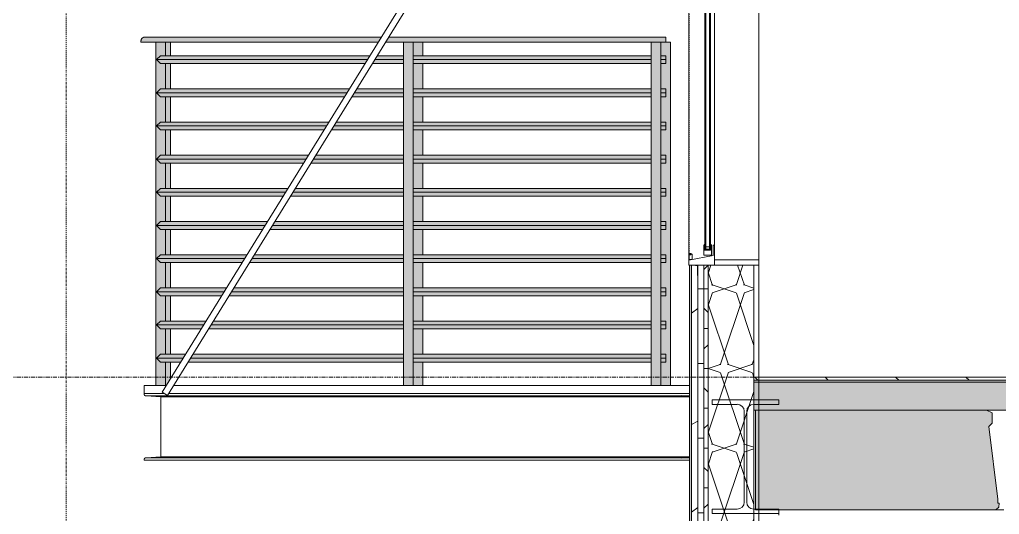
# Model space of a CAD drawing. Header units: inches. Extents: x -4168 to 1483, y -300 to 637.
# Drawn here: x -3941 to -3822.9, y 119.4 to 179.1 of the extents above; entities that cross this region are included whole.
import ezdxf

# ---------------------------------------------------------------- set-up
doc = ezdxf.new("R2010")
doc.units = ezdxf.units.IN
doc.header["$MEASUREMENT"] = 0
for name, pattern in [('Dash', [0.25, 0.125, -0.125]), ('Dash Dot 3_16_', [0.3125, 0.1875, -0.0625, 0, -0.0625]), ('Grid Line 1_2_', [0.875, 0.5, -0.125, 0.125, -0.125])]:
    doc.linetypes.add(name, pattern=pattern)
for name, color, linetype, lineweight in [('0-1', 7, 'Continuous', 5), ('0-3', 55, 'Continuous', 9), ('A-ANNO-SYMB-1', 150, 'Dash Dot 3_16_', 9), ('A-DETL-GENF-2', 55, 'Continuous', 9), ('A-DETL-GENF-HDLN-1', 55, 'Dash', 9), ('A-FLOR-2', 8, 'Continuous', 5), ('A-FLOR-7', 192, 'Continuous', 9), ('A-FLOR-8', 55, 'Continuous', 9), ('A-FLOR-HRAL-1', 55, 'Continuous', 9), ('A-FLOR-HRAL-2', 7, 'Continuous', 9), ('A-FLOR-HRAL-3', 9, 'Continuous', 9), ('A-FLOR-LEVL-1', 51, 'Grid Line 1_2_', 9), ('A-FLOR-MCUT-2', 51, 'Continuous', 9), ('A-FLOR-PATT-1', 45, 'Continuous', 9), ('A-GLAZ-2', 151, 'Continuous', 9), ('A-GLAZ-3', 55, 'Continuous', 9), ('A-WALL-10', 113, 'Continuous', 9), ('A-WALL-6', 55, 'Continuous', 9), ('A-WALL-7', 251, 'Continuous', 5), ('A-WALL-PATT-2', 45, 'Continuous', 9), ('S-BEAM-2', 7, 'Continuous', 9), ('S-BEAM-3', 45, 'Continuous', 9), ('S-BEAM-4', 55, 'Continuous', 9), ('S-BEAM-5', 50, 'Continuous', 9)]:
    doc.layers.add(name, color=color, linetype=linetype, lineweight=lineweight)

# ---------------------------------------------------------------- blocks, each defined once
blk = doc.blocks.new('W-Wide Flange - W14X43-2393871-BUILDING SECTION - NORTH_SOUTH THRU PARKING RAMP - LOOKING WEST')
at = {"layer": 'S-BEAM-3'}
h = blk.add_hatch(dxfattribs=at)
h.set_pattern_fill('FP_18', color=256, style=0, pattern_type=2)
h.set_pattern_definition([(45, (-3769.654, 146.633), (-9.5035, 9.5035), []), (45, (-3769.654, 161.033), (-9.5035, 9.5035), [])])
h.paths.add_polyline_path([(-3851.85, 119.54), (-3849.47, 119.54), (-3849.47, 120), (-3851.85, 119.96), (-3851.85, 119.79)], flags=0)
at = {"layer": 'S-BEAM-2'}
for p, q in [((-3849.47, 133.24), (-3857.47, 133.24)), ((-3857.47, 133.24), (-3857.47, 132.71)), ((-3857.47, 132.71), (-3854.47, 132.71)), ((-3852.48, 132.71), (-3849.47, 132.71)), ((-3849.47, 132.71), (-3849.47, 133.24)), ((-3853.63, 131.87), (-3853.63, 120.92)), ((-3853.32, 120.92), (-3853.32, 131.87)), ((-3854.47, 120.07), (-3857.47, 120.07)), ((-3857.47, 120.07), (-3857.47, 119.54)), ((-3857.47, 119.54), (-3849.47, 119.54)), ((-3849.47, 120.07), (-3852.48, 120.07)), ((-3849.47, 119.54), (-3849.47, 120.07))]:
    blk.add_line(p, q, dxfattribs=at)
for centre, start, end in [((-3854.47, 131.87), 360, 90), ((-3852.48, 131.87), 90, 180), ((-3854.47, 120.92), 270, 0), ((-3852.48, 120.92), 180, 270)]:
    blk.add_arc(centre, 0.845, start, end, dxfattribs=at)
blk = doc.blocks.new('W-Wide Flange - W14X53-2393870-BUILDING SECTION - NORTH_SOUTH THRU PARKING RAMP - LOOKING WEST')
at = {"layer": 'S-BEAM-4'}
for p, q in [((-3849.47, 119.34), (-3849.47, 119.54)), ((-3823.3, 120), (-3822.35, 120))]:
    blk.add_line(p, q, dxfattribs=at)
blk = doc.blocks.new('034100 - Precast Structural Concrete - Solid Plank - 12_-2113028-BUILDING SECTION - NORTH_SOUTH THRU PARKING RAMP - LOOKING WEST')
at = {"layer": 'S-BEAM-5'}
blk.add_hatch(color=256, dxfattribs=at).paths.add_polyline_path([(-3823.3, 120), (-3822.92, 120.31), (-3822.92, 120.79), (-3823.06, 120.8), (-3823.06, 121.26), (-3824.12, 130.03), (-3823.73, 130.43), (-3823.73, 131.69), (-3824.42, 132), (-3852.26, 132), (-3852.26, 120), (-3829.04, 120)], flags=0)
at = {"layer": 'S-BEAM-2'}
for p, q in [((-3824.42, 132), (-3852.26, 132)), ((-3852.26, 132), (-3852.26, 120)), ((-3823.73, 131.69), (-3824.42, 132)), ((-3823.73, 130.43), (-3823.73, 131.69)), ((-3824.12, 130.03), (-3823.73, 130.43)), ((-3823.06, 121.26), (-3824.12, 130.03)), ((-3823.06, 121.18), (-3823.06, 121.26)), ((-3823.06, 120.79), (-3823.06, 121.18)), ((-3822.88, 120.79), (-3823.06, 120.79)), ((-3822.92, 120.31), (-3822.88, 120.79)), ((-3852.26, 120), (-3823.3, 120)), ((-3823.3, 120), (-3822.92, 120.31))]:
    blk.add_line(p, q, dxfattribs=at)
blk = doc.blocks.new('CTR - 1st Phase - Structure_rvt-1-BUILDING SECTION - NORTH_SOUTH THRU PARKING RAMP - LOOKING WEST')
at = {"layer": '0-3'}
for name in ['W-Wide Flange - W14X43-2393871-BUILDING SECTION - NORTH_SOUTH THRU PARKING RAMP - LOOKING WEST', '034100 - Precast Structural Concrete - Solid Plank - 12_-2113028-BUILDING SECTION - NORTH_SOUTH THRU PARKING RAMP - LOOKING WEST', 'W-Wide Flange - W14X53-2393870-BUILDING SECTION - NORTH_SOUTH THRU PARKING RAMP - LOOKING WEST']:
    blk.add_blockref(name, (0, 0), dxfattribs=at)
blk = doc.blocks.new('Window-Double_Hung-Marvin-Essential - ESDH3066 - 2nd Floor-3357213-BUILDING SECTION - NORTH_SOUTH THRU PARKING RAMP - LOOKING WEST')
at = {"layer": 'A-DETL-GENF-2'}
for p, q in [((-3858.39, 151.41), (-3858.39, 187.84)), ((-3858.26, 151.41), (-3858.26, 187.84)), ((-3857.83, 151.41), (-3857.83, 187.84)), ((-3857.7, 151.41), (-3857.7, 187.84)), ((-3858.5, 151.91), (-3858.44, 151.97)), ((-3858.5, 151.91), (-3858.5, 150.69)), ((-3858.4, 151.97), (-3858.44, 151.97)), ((-3858.4, 151.31), (-3858.4, 151.97)), ((-3857.68, 151.31), (-3858.4, 151.31)), ((-3857.7, 151.41), (-3858.39, 151.41)), ((-3857.83, 151.71), (-3858.26, 151.71)), ((-3857.63, 151.97), (-3857.68, 151.97)), ((-3857.68, 151.97), (-3857.68, 151.31)), ((-3857.57, 151.91), (-3857.63, 151.97)), ((-3857.57, 150.69), (-3857.57, 151.91)), ((-3857.38, 151.91), (-3857.22, 151.91)), ((-3857.38, 150.66), (-3857.38, 151.91)), ((-3857.22, 151.91), (-3857.22, 149.5)), ((-3860.32, 150.09), (-3857.38, 150.66)), ((-3860.32, 149.5), (-3860.32, 150.09)), ((-3860.05, 150.72), (-3860.28, 150.72)), ((-3860.28, 150.72), (-3860.28, 150.16)), ((-3860.28, 150.16), (-3859.91, 150.16)), ((-3860.25, 150.84), (-3860.25, 150.91)), ((-3860, 150.91), (-3860.25, 150.91)), ((-3860.25, 150.84), (-3860.05, 150.84)), ((-3860.05, 150.84), (-3860.05, 150.72)), ((-3860, 150.82), (-3860, 150.91)), ((-3859.91, 150.82), (-3860, 150.82)), ((-3859.91, 150.82), (-3859.91, 150.16)), ((-3857.57, 150.69), (-3858.5, 150.69)), ((-3857.22, 149.5), (-3860.32, 149.5)), ((-3859.22, 149.5), (-3860.32, 149.5)), ((-3859.5, 149.5), (-3859.5, 149.46)), ((-3859.5, 149.46), (-3859.26, 149.46)), ((-3859.26, 149.46), (-3859.26, 148.24)), ((-3859.22, 149.5), (-3859.22, 148.24)), ((-3859.22, 148.24), (-3859.26, 148.24))]:
    blk.add_line(p, q, dxfattribs=at)
at = {"layer": 'A-DETL-GENF-HDLN-1'}
blk.add_line((-3860.25, 150.91), (-3860.25, 225.35), dxfattribs=at)
at = {"layer": 'A-GLAZ-2'}
for p, q in [((-3857.19, 150.12), (-3851.85, 150.12)), ((-3851.85, 150.12), (-3851.85, 149.5)), ((-3857.22, 149.5), (-3860.32, 149.5)), ((-3851.85, 149.5), (-3857.19, 149.5))]:
    blk.add_line(p, q, dxfattribs=at)
at = {"layer": 'A-GLAZ-3'}
for p, q in [((-3860.32, 149.5), (-3860.32, 227)), ((-3857.22, 227), (-3857.22, 149.5)), ((-3851.85, 227), (-3851.85, 149.5))]:
    blk.add_line(p, q, dxfattribs=at)
blk = doc.blocks.new('Railing - Baluster_01-V59-BUILDING SECTION - NORTH_SOUTH THRU PARKING RAMP - LOOKING WEST')
at = {"layer": 'A-FLOR-HRAL-3'}
blk.add_hatch(color=256, dxfattribs=at).paths.add_polyline_path([(-3893.53, 135), (-3893.53, 176.4), (-3894.71, 176.4), (-3894.71, 135)], flags=0)
at = {"layer": 'A-FLOR-HRAL-1'}
for p, q in [((-3894.71, 135), (-3894.71, 176.4)), ((-3893.53, 176.4), (-3893.53, 135))]:
    blk.add_line(p, q, dxfattribs=at)
blk = doc.blocks.new('Railing - Baluster_01-V60-BUILDING SECTION - NORTH_SOUTH THRU PARKING RAMP - LOOKING WEST')
at = {"layer": 'A-FLOR-HRAL-3'}
h = blk.add_hatch(color=256, dxfattribs=at)
h.paths.add_polyline_path([(-3893.53, 135), (-3892.35, 135), (-3892.35, 137.8), (-3893.53, 137.8)], flags=0)
h.paths.add_polyline_path([(-3892.35, 138.75), (-3892.35, 141.8), (-3893.53, 141.8), (-3893.53, 138.75)], flags=0)
h.paths.add_polyline_path([(-3893.53, 142.75), (-3892.35, 142.75), (-3892.35, 145.8), (-3893.53, 145.8), (-3893.53, 144.11)], flags=0)
h.paths.add_polyline_path([(-3892.35, 146.75), (-3892.35, 149.8), (-3893.53, 149.8), (-3893.53, 146.75)], flags=0)
h.paths.add_polyline_path([(-3893.53, 150.75), (-3892.35, 150.75), (-3892.35, 153.8), (-3893.53, 153.8)], flags=0)
h.paths.add_polyline_path([(-3892.35, 154.75), (-3892.35, 157.8), (-3893.53, 157.8), (-3893.53, 154.75)], flags=0)
h.paths.add_polyline_path([(-3893.53, 158.75), (-3892.35, 158.75), (-3892.35, 161.8), (-3893.53, 161.8)], flags=0)
h.paths.add_polyline_path([(-3893.53, 162.75), (-3892.35, 162.75), (-3892.35, 165.8), (-3893.53, 165.8)], flags=0)
h.paths.add_polyline_path([(-3893.53, 166.75), (-3892.35, 166.75), (-3892.35, 169.8), (-3893.53, 169.8), (-3893.53, 168.04)], flags=0)
h.paths.add_polyline_path([(-3892.35, 170.75), (-3892.35, 173.8), (-3893.53, 173.8), (-3893.53, 170.75)], flags=0)
h.paths.add_polyline_path([(-3893.53, 174.75), (-3892.35, 174.75), (-3892.35, 176.4), (-3893.53, 176.4)], flags=0)
at = {"layer": 'A-FLOR-HRAL-1'}
for p, q in [((-3892.35, 176.4), (-3892.35, 174.75)), ((-3892.35, 173.8), (-3892.35, 170.75)), ((-3892.35, 169.8), (-3892.35, 166.75)), ((-3892.35, 165.8), (-3892.35, 162.75)), ((-3892.35, 161.8), (-3892.35, 158.75)), ((-3892.35, 157.8), (-3892.35, 154.75)), ((-3892.35, 153.8), (-3892.35, 150.75)), ((-3892.35, 149.8), (-3892.35, 146.75)), ((-3892.35, 145.8), (-3892.35, 142.75)), ((-3892.35, 141.8), (-3892.35, 138.75)), ((-3892.35, 137.8), (-3892.35, 135))]:
    blk.add_line(p, q, dxfattribs=at)
blk = doc.blocks.new('Railing - Baluster_01-V61-BUILDING SECTION - NORTH_SOUTH THRU PARKING RAMP - LOOKING WEST')
at = {"layer": 'A-FLOR-HRAL-3'}
blk.add_hatch(color=256, dxfattribs=at).paths.add_polyline_path([(-3924.56, 135), (-3923.38, 135), (-3923.4, 137.8), (-3923.97, 137.8), (-3924.45, 138.28), (-3923.97, 138.75), (-3923.38, 138.75), (-3923.38, 141.8), (-3923.97, 141.8), (-3924.45, 142.28), (-3923.97, 142.75), (-3923.38, 142.75), (-3923.38, 145.8), (-3923.97, 145.8), (-3924.45, 146.28), (-3923.97, 146.75), (-3923.38, 146.75), (-3923.38, 149.8), (-3923.97, 149.8), (-3924.45, 150.28), (-3923.97, 150.75), (-3923.38, 150.75), (-3923.38, 153.8), (-3923.97, 153.8), (-3924.45, 154.28), (-3923.97, 154.75), (-3923.38, 154.75), (-3923.38, 157.8), (-3923.97, 157.8), (-3924.45, 158.28), (-3923.97, 158.75), (-3923.38, 158.75), (-3923.38, 161.8), (-3923.97, 161.8), (-3924.45, 162.28), (-3923.97, 162.75), (-3923.38, 162.75), (-3923.38, 165.8), (-3923.97, 165.8), (-3924.45, 166.28), (-3923.97, 166.75), (-3923.38, 166.75), (-3923.38, 169.8), (-3923.97, 169.8), (-3924.45, 170.28), (-3923.97, 170.75), (-3923.38, 170.75), (-3923.38, 173.8), (-3923.97, 173.8), (-3924.45, 174.28), (-3923.97, 174.75), (-3923.38, 174.75), (-3923.38, 176.4), (-3924.56, 176.4), (-3924.56, 138.13)], flags=0)
at = {"layer": 'A-FLOR-HRAL-1'}
for p, q in [((-3924.56, 176.4), (-3924.56, 135)), ((-3923.38, 174.75), (-3923.38, 176.4)), ((-3923.38, 170.75), (-3923.38, 173.8)), ((-3923.38, 166.75), (-3923.38, 169.8)), ((-3923.38, 162.75), (-3923.38, 165.8)), ((-3923.38, 158.75), (-3923.38, 161.8)), ((-3923.38, 154.75), (-3923.38, 157.8)), ((-3923.38, 150.75), (-3923.38, 153.8)), ((-3923.38, 146.75), (-3923.38, 149.8)), ((-3923.38, 142.75), (-3923.38, 145.8)), ((-3923.38, 138.75), (-3923.38, 141.8)), ((-3923.38, 135), (-3923.38, 137.8))]:
    blk.add_line(p, q, dxfattribs=at)
blk = doc.blocks.new('Railing - Baluster_01-V62-BUILDING SECTION - NORTH_SOUTH THRU PARKING RAMP - LOOKING WEST')
at = {"layer": 'A-FLOR-HRAL-3'}
h = blk.add_hatch(color=256, dxfattribs=at)
h.paths.add_polyline_path([(-3923.38, 135), (-3923.3, 135), (-3922.79, 135.82), (-3922.79, 137.8), (-3923.38, 137.8)], flags=0)
h.paths.add_polyline_path([(-3923.38, 138.75), (-3922.79, 138.75), (-3922.79, 141.8), (-3923.38, 141.8)], flags=0)
h.paths.add_polyline_path([(-3923.38, 142.75), (-3922.79, 142.75), (-3922.79, 145.8), (-3923.38, 145.8), (-3923.38, 144.11)], flags=0)
h.paths.add_polyline_path([(-3923.38, 146.75), (-3922.79, 146.75), (-3922.79, 149.8), (-3923.38, 149.8)], flags=0)
h.paths.add_polyline_path([(-3923.38, 150.75), (-3922.79, 150.75), (-3922.79, 153.8), (-3923.38, 153.8)], flags=0)
h.paths.add_polyline_path([(-3923.38, 154.75), (-3922.79, 154.75), (-3922.79, 157.8), (-3923.38, 157.8)], flags=0)
h.paths.add_polyline_path([(-3923.38, 158.75), (-3922.79, 158.75), (-3922.79, 161.8), (-3923.38, 161.8)], flags=0)
h.paths.add_polyline_path([(-3923.38, 162.75), (-3922.79, 162.75), (-3922.79, 165.8), (-3923.38, 165.8)], flags=0)
h.paths.add_polyline_path([(-3922.79, 166.75), (-3922.79, 169.8), (-3923.38, 169.8), (-3923.38, 166.75)], flags=0)
h.paths.add_polyline_path([(-3923.38, 170.75), (-3922.79, 170.75), (-3922.79, 173.8), (-3923.38, 173.8)], flags=0)
h.paths.add_polyline_path([(-3923.38, 174.75), (-3922.79, 174.75), (-3922.79, 176.4), (-3923.38, 176.4)], flags=0)
at = {"layer": 'A-FLOR-HRAL-1'}
for p, q in [((-3922.79, 176.4), (-3922.79, 174.75)), ((-3922.79, 173.8), (-3922.79, 170.75)), ((-3922.79, 169.8), (-3922.79, 166.75)), ((-3922.79, 165.8), (-3922.79, 162.75)), ((-3922.79, 161.8), (-3922.79, 158.75)), ((-3922.79, 157.8), (-3922.79, 154.75)), ((-3922.79, 153.8), (-3922.79, 150.75)), ((-3922.79, 149.8), (-3922.79, 146.75)), ((-3922.79, 145.8), (-3922.79, 142.75)), ((-3922.79, 141.8), (-3922.79, 138.75)), ((-3922.79, 137.8), (-3922.79, 135.82))]:
    blk.add_line(p, q, dxfattribs=at)
blk = doc.blocks.new('Railing - Baluster_01-V63-BUILDING SECTION - NORTH_SOUTH THRU PARKING RAMP - LOOKING WEST')
at = {"layer": 'A-FLOR-HRAL-3'}
blk.add_hatch(color=256, dxfattribs=at).paths.add_polyline_path([(-3862.5, 135), (-3862.5, 176.4), (-3863.68, 176.4), (-3863.68, 174.75), (-3863.09, 174.75), (-3863.09, 173.8), (-3863.68, 173.8), (-3863.68, 170.75), (-3863.09, 170.75), (-3863.09, 169.8), (-3863.68, 169.8), (-3863.68, 166.75), (-3863.09, 166.75), (-3863.09, 165.8), (-3863.68, 165.8), (-3863.68, 162.75), (-3863.09, 162.75), (-3863.09, 161.8), (-3863.68, 161.8), (-3863.68, 158.75), (-3863.09, 158.75), (-3863.09, 157.8), (-3863.68, 157.8), (-3863.68, 154.75), (-3863.09, 154.75), (-3863.09, 153.8), (-3863.68, 153.8), (-3863.68, 150.75), (-3863.09, 150.75), (-3863.09, 149.8), (-3863.68, 149.8), (-3863.68, 146.75), (-3863.09, 146.75), (-3863.09, 145.8), (-3863.68, 145.8), (-3863.68, 142.75), (-3863.09, 142.75), (-3863.09, 141.8), (-3863.68, 141.8), (-3863.68, 138.75), (-3863.09, 138.75), (-3863.09, 137.8), (-3863.68, 137.8), (-3863.68, 135), (-3862.56, 135)], flags=0)
at = {"layer": 'A-FLOR-HRAL-1'}
for q in [(-3863.09, 176.4), (-3862.5, 135)]:
    blk.add_line((-3862.5, 176.4), q, dxfattribs=at)
blk = doc.blocks.new('Railing - Railing-3288269-BUILDING SECTION - NORTH_SOUTH THRU PARKING RAMP - LOOKING WEST')
at = {"layer": 'A-FLOR-HRAL-2'}
h = blk.add_hatch(color=256, dxfattribs=at)
h.paths.add_polyline_path([(-3863.68, 176.53), (-3863.09, 176.53), (-3863.09, 177), (-3896.5, 176.96), (-3896.77, 176.53), (-3864.86, 176.53)], flags=0)
h.paths.add_polyline_path([(-3900.27, 176.53), (-3897.65, 176.53), (-3897.36, 177), (-3925.99, 176.98), (-3926.2, 176.86), (-3926.32, 176.65), (-3926.34, 176.53), (-3904.46, 176.53)], flags=0)
h = blk.add_hatch(color=256, dxfattribs=at)
h.paths.add_polyline_path([(-3863.09, 176.4), (-3863.09, 176.53), (-3896.77, 176.53), (-3896.84, 176.4), (-3863.68, 176.4)], flags=0)
h.paths.add_polyline_path([(-3922.79, 176.4), (-3897.73, 176.4), (-3897.65, 176.53), (-3926.34, 176.53), (-3926.34, 176.4), (-3923.38, 176.4)], flags=0)
h = blk.add_hatch(color=256, dxfattribs=at)
h.paths.add_polyline_path([(-3922.79, 174.28), (-3899.04, 174.28), (-3898.75, 174.75), (-3923.97, 174.75), (-3924.45, 174.28), (-3923.38, 174.28)], flags=0)
h.paths.add_polyline_path([(-3863.09, 174.28), (-3863.09, 174.75), (-3863.68, 174.75), (-3863.68, 174.28)], flags=0)
h.paths.add_polyline_path([(-3864.86, 174.28), (-3864.86, 174.75), (-3893.53, 174.75), (-3893.53, 174.28), (-3870.94, 174.28)], flags=0)
h.paths.add_polyline_path([(-3898.16, 174.28), (-3894.71, 174.28), (-3894.71, 174.75), (-3897.87, 174.75)], flags=0)
h = blk.add_hatch(color=256, dxfattribs=at)
h.paths.add_polyline_path([(-3893.53, 173.8), (-3864.86, 173.8), (-3864.86, 174.28), (-3893.53, 174.28), (-3893.53, 174.02)], flags=0)
h.paths.add_polyline_path([(-3923.97, 173.8), (-3899.33, 173.8), (-3899.04, 174.28), (-3924.45, 174.28)], flags=0)
h.paths.add_polyline_path([(-3863.09, 173.8), (-3863.09, 174.28), (-3863.68, 174.28), (-3863.68, 173.8)], flags=0)
h.paths.add_polyline_path([(-3898.45, 173.8), (-3894.71, 173.8), (-3894.71, 174.28), (-3898.16, 174.28), (-3898.32, 174.02)], flags=0)
h = blk.add_hatch(color=256, dxfattribs=at)
h.paths.add_polyline_path([(-3922.79, 170.28), (-3901.51, 170.28), (-3901.22, 170.75), (-3923.97, 170.75), (-3924.45, 170.28), (-3923.38, 170.28)], flags=0)
h.paths.add_polyline_path([(-3863.09, 170.28), (-3863.09, 170.75), (-3863.68, 170.75), (-3863.68, 170.28)], flags=0)
h.paths.add_polyline_path([(-3864.86, 170.28), (-3864.86, 170.75), (-3893.53, 170.75), (-3893.53, 170.28), (-3870.94, 170.28)], flags=0)
h.paths.add_polyline_path([(-3900.63, 170.28), (-3894.71, 170.28), (-3894.71, 170.75), (-3900.34, 170.75)], flags=0)
h = blk.add_hatch(color=256, dxfattribs=at)
h.paths.add_polyline_path([(-3922.79, 169.8), (-3901.8, 169.8), (-3901.51, 170.28), (-3924.45, 170.28), (-3923.97, 169.8), (-3923.38, 169.8)], flags=0)
h.paths.add_polyline_path([(-3863.09, 169.8), (-3863.09, 170.28), (-3863.68, 170.28), (-3863.68, 169.8)], flags=0)
h.paths.add_polyline_path([(-3870.94, 169.8), (-3864.86, 169.8), (-3864.86, 170.28), (-3893.53, 170.28), (-3893.53, 169.8), (-3887.7, 169.8)], flags=0)
h.paths.add_polyline_path([(-3900.92, 169.8), (-3894.71, 169.8), (-3894.71, 170.28), (-3900.63, 170.28)], flags=0)
h = blk.add_hatch(color=256, dxfattribs=at)
h.paths.add_polyline_path([(-3922.79, 166.28), (-3903.98, 166.28), (-3903.69, 166.75), (-3923.97, 166.75), (-3924.45, 166.28), (-3923.38, 166.28)], flags=0)
h.paths.add_polyline_path([(-3863.09, 166.28), (-3863.09, 166.75), (-3863.68, 166.75), (-3863.68, 166.28)], flags=0)
h.paths.add_polyline_path([(-3864.86, 166.28), (-3864.86, 166.75), (-3893.53, 166.75), (-3893.53, 166.28), (-3870.94, 166.28)], flags=0)
h.paths.add_polyline_path([(-3894.71, 166.28), (-3894.71, 166.75), (-3902.81, 166.75), (-3903.1, 166.28)], flags=0)
h = blk.add_hatch(color=256, dxfattribs=at)
h.paths.add_polyline_path([(-3894.71, 165.8), (-3894.71, 166.28), (-3903.1, 166.28), (-3903.39, 165.8)], flags=0)
h.paths.add_polyline_path([(-3923.97, 165.8), (-3904.27, 165.8), (-3903.98, 166.28), (-3924.45, 166.28)], flags=0)
h.paths.add_polyline_path([(-3863.09, 165.8), (-3863.09, 166.28), (-3863.68, 166.28), (-3863.68, 165.8)], flags=0)
h.paths.add_polyline_path([(-3864.86, 165.8), (-3864.86, 166.28), (-3893.53, 166.28), (-3893.53, 165.8), (-3870.94, 165.8)], flags=0)
h = blk.add_hatch(color=256, dxfattribs=at)
h.paths.add_polyline_path([(-3922.79, 162.28), (-3906.45, 162.28), (-3906.16, 162.75), (-3923.97, 162.75), (-3924.45, 162.28), (-3923.38, 162.28)], flags=0)
h.paths.add_polyline_path([(-3863.09, 162.28), (-3863.09, 162.75), (-3863.68, 162.75), (-3863.68, 162.28)], flags=0)
h.paths.add_polyline_path([(-3864.86, 162.28), (-3864.86, 162.75), (-3893.53, 162.75), (-3893.53, 162.28), (-3870.94, 162.28)], flags=0)
h.paths.add_polyline_path([(-3905.57, 162.28), (-3894.71, 162.28), (-3894.71, 162.75), (-3905.28, 162.75)], flags=0)
h = blk.add_hatch(color=256, dxfattribs=at)
h.paths.add_polyline_path([(-3922.79, 161.8), (-3906.74, 161.8), (-3906.45, 162.28), (-3924.45, 162.28), (-3923.97, 161.8), (-3923.38, 161.8)], flags=0)
h.paths.add_polyline_path([(-3863.09, 161.8), (-3863.09, 162.28), (-3863.68, 162.28), (-3863.68, 161.8)], flags=0)
h.paths.add_polyline_path([(-3864.86, 161.8), (-3864.86, 162.28), (-3893.53, 162.28), (-3893.53, 161.8), (-3870.94, 161.8)], flags=0)
h.paths.add_polyline_path([(-3905.86, 161.8), (-3894.71, 161.8), (-3894.71, 162.28), (-3905.57, 162.28)], flags=0)
h = blk.add_hatch(color=256, dxfattribs=at)
h.paths.add_polyline_path([(-3863.68, 158.28), (-3863.09, 158.28), (-3863.09, 158.75), (-3863.68, 158.75)], flags=0)
h.paths.add_polyline_path([(-3924.45, 158.28), (-3908.92, 158.28), (-3908.63, 158.75), (-3923.97, 158.75)], flags=0)
h.paths.add_polyline_path([(-3870.94, 158.28), (-3864.86, 158.28), (-3864.86, 158.75), (-3893.53, 158.75), (-3893.53, 158.28), (-3887.7, 158.28)], flags=0)
h.paths.add_polyline_path([(-3908.04, 158.28), (-3894.71, 158.28), (-3894.71, 158.75), (-3907.75, 158.75)], flags=0)
h = blk.add_hatch(color=256, dxfattribs=at)
h.paths.add_polyline_path([(-3922.79, 157.8), (-3909.21, 157.8), (-3908.92, 158.28), (-3924.45, 158.28), (-3923.97, 157.8), (-3923.38, 157.8)], flags=0)
h.paths.add_polyline_path([(-3863.09, 157.8), (-3863.09, 158.28), (-3863.68, 158.28), (-3863.68, 157.8)], flags=0)
h.paths.add_polyline_path([(-3864.86, 157.8), (-3864.86, 158.28), (-3893.53, 158.28), (-3893.53, 157.8), (-3870.94, 157.8)], flags=0)
h.paths.add_polyline_path([(-3908.33, 157.8), (-3894.71, 157.8), (-3894.71, 158.28), (-3908.04, 158.28)], flags=0)
h = blk.add_hatch(color=256, dxfattribs=at)
h.paths.add_polyline_path([(-3922.79, 154.28), (-3911.39, 154.28), (-3911.1, 154.75), (-3923.97, 154.75), (-3924.45, 154.28), (-3923.38, 154.28)], flags=0)
h.paths.add_polyline_path([(-3863.09, 154.28), (-3863.09, 154.75), (-3863.68, 154.75), (-3863.68, 154.28)], flags=0)
h.paths.add_polyline_path([(-3864.86, 154.28), (-3864.86, 154.75), (-3893.53, 154.75), (-3893.53, 154.28), (-3870.94, 154.28)], flags=0)
h.paths.add_polyline_path([(-3910.51, 154.28), (-3894.71, 154.28), (-3894.71, 154.75), (-3910.22, 154.75)], flags=0)
h = blk.add_hatch(color=256, dxfattribs=at)
h.paths.add_polyline_path([(-3922.79, 153.8), (-3911.68, 153.8), (-3911.39, 154.28), (-3924.45, 154.28), (-3923.97, 153.8), (-3923.38, 153.8)], flags=0)
h.paths.add_polyline_path([(-3863.09, 153.8), (-3863.09, 154.28), (-3863.68, 154.28), (-3863.68, 153.8)], flags=0)
h.paths.add_polyline_path([(-3864.86, 153.8), (-3864.86, 154.28), (-3893.53, 154.28), (-3893.53, 153.8), (-3870.94, 153.8)], flags=0)
h.paths.add_polyline_path([(-3910.8, 153.8), (-3894.71, 153.8), (-3894.71, 154.28), (-3910.51, 154.28)], flags=0)
h = blk.add_hatch(color=256, dxfattribs=at)
h.paths.add_polyline_path([(-3894.71, 150.28), (-3894.71, 150.75), (-3912.69, 150.75), (-3912.98, 150.28), (-3904.46, 150.28)], flags=0)
h.paths.add_polyline_path([(-3863.09, 150.28), (-3863.09, 150.75), (-3863.68, 150.75), (-3863.68, 150.28)], flags=0)
h.paths.add_polyline_path([(-3924.45, 150.28), (-3913.86, 150.28), (-3913.57, 150.75), (-3923.97, 150.75)], flags=0)
h.paths.add_polyline_path([(-3864.86, 150.28), (-3864.86, 150.75), (-3893.53, 150.75), (-3893.53, 150.28), (-3870.94, 150.28)], flags=0)
h = blk.add_hatch(color=256, dxfattribs=at)
h.paths.add_polyline_path([(-3922.79, 149.8), (-3914.15, 149.8), (-3913.86, 150.28), (-3924.45, 150.28), (-3923.97, 149.8), (-3923.38, 149.8)], flags=0)
h.paths.add_polyline_path([(-3863.09, 149.8), (-3863.09, 150.28), (-3863.68, 150.28), (-3863.68, 149.8)], flags=0)
h.paths.add_polyline_path([(-3864.86, 149.8), (-3864.86, 150.28), (-3893.53, 150.28), (-3893.53, 149.8), (-3870.94, 149.8)], flags=0)
h.paths.add_polyline_path([(-3913.27, 149.8), (-3894.71, 149.8), (-3894.71, 150.28), (-3912.98, 150.28)], flags=0)
h = blk.add_hatch(color=256, dxfattribs=at)
h.paths.add_polyline_path([(-3922.79, 146.28), (-3916.33, 146.28), (-3916.04, 146.75), (-3923.97, 146.75), (-3924.45, 146.28), (-3923.38, 146.28)], flags=0)
h.paths.add_polyline_path([(-3863.09, 146.28), (-3863.09, 146.75), (-3863.68, 146.75), (-3863.68, 146.28)], flags=0)
h.paths.add_polyline_path([(-3864.86, 146.28), (-3864.86, 146.75), (-3893.53, 146.75), (-3893.53, 146.28), (-3870.94, 146.28)], flags=0)
h.paths.add_polyline_path([(-3915.45, 146.28), (-3894.71, 146.28), (-3894.71, 146.75), (-3915.16, 146.75)], flags=0)
h = blk.add_hatch(color=256, dxfattribs=at)
h.paths.add_polyline_path([(-3922.79, 145.8), (-3916.63, 145.8), (-3916.33, 146.28), (-3924.45, 146.28), (-3923.97, 145.8), (-3923.38, 145.8)], flags=0)
h.paths.add_polyline_path([(-3863.09, 145.8), (-3863.09, 146.28), (-3863.68, 146.28), (-3863.68, 145.8)], flags=0)
h.paths.add_polyline_path([(-3864.86, 145.8), (-3864.86, 146.28), (-3893.53, 146.28), (-3893.53, 145.8), (-3870.94, 145.8)], flags=0)
h.paths.add_polyline_path([(-3915.74, 145.8), (-3894.71, 145.8), (-3894.71, 146.28), (-3915.45, 146.28)], flags=0)
h = blk.add_hatch(color=256, dxfattribs=at)
h.paths.add_polyline_path([(-3917.92, 142.28), (-3894.71, 142.28), (-3894.71, 142.75), (-3917.63, 142.75)], flags=0)
h.paths.add_polyline_path([(-3923.8, 142.28), (-3918.8, 142.28), (-3918.51, 142.75), (-3923.97, 142.75), (-3924.45, 142.28)], flags=0)
h.paths.add_polyline_path([(-3863.09, 142.28), (-3863.09, 142.75), (-3863.68, 142.75), (-3863.68, 142.28)], flags=0)
h.paths.add_polyline_path([(-3870.94, 142.28), (-3864.86, 142.28), (-3864.86, 142.75), (-3893.53, 142.75), (-3893.53, 142.28), (-3892.35, 142.28)], flags=0)
h = blk.add_hatch(color=256, dxfattribs=at)
h.paths.add_polyline_path([(-3863.68, 141.8), (-3863.09, 141.8), (-3863.09, 142.28), (-3863.68, 142.28)], flags=0)
h.paths.add_polyline_path([(-3923.97, 141.8), (-3919.1, 141.8), (-3918.8, 142.28), (-3924.45, 142.28)], flags=0)
h.paths.add_polyline_path([(-3864.86, 141.8), (-3864.86, 142.28), (-3893.53, 142.28), (-3893.53, 141.8), (-3870.94, 141.8)], flags=0)
h.paths.add_polyline_path([(-3894.71, 141.8), (-3894.71, 142.28), (-3917.92, 142.28), (-3918.21, 141.8), (-3904.46, 141.8)], flags=0)
h = blk.add_hatch(color=256, dxfattribs=at)
h.paths.add_polyline_path([(-3920.39, 138.28), (-3894.71, 138.28), (-3894.71, 138.75), (-3920.1, 138.75)], flags=0)
h.paths.add_polyline_path([(-3923.8, 138.28), (-3921.27, 138.28), (-3920.98, 138.75), (-3923.97, 138.75), (-3924.45, 138.28)], flags=0)
h.paths.add_polyline_path([(-3863.09, 138.28), (-3863.09, 138.75), (-3863.68, 138.75), (-3863.68, 138.28)], flags=0)
h.paths.add_polyline_path([(-3864.86, 138.28), (-3864.86, 138.75), (-3893.53, 138.75), (-3893.53, 138.28), (-3870.94, 138.28)], flags=0)
h = blk.add_hatch(color=256, dxfattribs=at)
h.paths.add_polyline_path([(-3863.68, 137.8), (-3863.09, 137.8), (-3863.09, 138.28), (-3863.68, 138.28)], flags=0)
h.paths.add_polyline_path([(-3923.8, 137.8), (-3921.57, 137.8), (-3921.27, 138.28), (-3924.45, 138.28), (-3923.97, 137.8)], flags=0)
h.paths.add_polyline_path([(-3870.94, 137.8), (-3864.86, 137.8), (-3864.86, 138.28), (-3893.53, 138.28), (-3893.53, 137.8), (-3892.35, 137.8)], flags=0)
h.paths.add_polyline_path([(-3904.46, 137.8), (-3894.71, 137.8), (-3894.71, 138.28), (-3920.39, 138.28), (-3920.68, 137.8)], flags=0)
at = {"layer": 'A-FLOR-HRAL-1'}
for p, q in [((-3926.34, 176.4), (-3926.34, 176.53)), ((-3897.71, 176.4), (-3926.34, 176.4)), ((-3897.34, 177), (-3925.86, 177)), ((-3863.09, 176.4), (-3896.86, 176.4)), ((-3863.09, 177), (-3896.49, 177)), ((-3863.09, 177), (-3863.09, 176.53)), ((-3863.09, 176.53), (-3863.09, 176.4)), ((-3924.45, 174.28), (-3923.97, 174.75)), ((-3923.97, 173.8), (-3924.45, 174.28)), ((-3899.04, 174.28), (-3924.45, 174.28)), ((-3923.97, 174.75), (-3898.75, 174.75)), ((-3899.33, 173.8), (-3923.97, 173.8)), ((-3894.71, 173.8), (-3898.46, 173.8)), ((-3894.71, 174.28), (-3898.16, 174.28)), ((-3897.87, 174.75), (-3894.71, 174.75)), ((-3893.53, 174.75), (-3864.86, 174.75)), ((-3864.86, 174.28), (-3893.53, 174.28)), ((-3864.86, 173.8), (-3893.53, 173.8)), ((-3863.68, 174.75), (-3863.09, 174.75)), ((-3863.09, 174.28), (-3863.68, 174.28)), ((-3863.09, 173.8), (-3863.68, 173.8)), ((-3863.09, 174.75), (-3863.09, 174.28)), ((-3863.09, 174.28), (-3863.09, 173.8)), ((-3924.45, 170.28), (-3923.97, 170.75)), ((-3923.97, 169.8), (-3924.45, 170.28)), ((-3901.51, 170.28), (-3924.45, 170.28)), ((-3923.97, 170.75), (-3901.22, 170.75)), ((-3894.71, 170.28), (-3900.63, 170.28)), ((-3900.34, 170.75), (-3894.71, 170.75)), ((-3893.53, 170.75), (-3864.86, 170.75)), ((-3864.86, 170.28), (-3893.53, 170.28)), ((-3863.68, 170.75), (-3863.09, 170.75)), ((-3863.09, 170.28), (-3863.68, 170.28)), ((-3863.09, 170.75), (-3863.09, 170.28)), ((-3863.09, 170.28), (-3863.09, 169.8)), ((-3901.8, 169.8), (-3923.97, 169.8)), ((-3894.71, 169.8), (-3900.93, 169.8)), ((-3864.86, 169.8), (-3893.53, 169.8)), ((-3863.09, 169.8), (-3863.68, 169.8)), ((-3924.45, 166.28), (-3923.97, 166.75)), ((-3923.97, 166.75), (-3903.69, 166.75)), ((-3902.81, 166.75), (-3894.71, 166.75)), ((-3893.53, 166.75), (-3864.86, 166.75)), ((-3863.68, 166.75), (-3863.09, 166.75)), ((-3863.09, 166.75), (-3863.09, 166.28)), ((-3923.97, 165.8), (-3924.45, 166.28)), ((-3903.98, 166.28), (-3924.45, 166.28)), ((-3904.27, 165.8), (-3923.97, 165.8)), ((-3894.71, 165.8), (-3903.4, 165.8)), ((-3894.71, 166.28), (-3903.1, 166.28)), ((-3864.86, 166.28), (-3893.53, 166.28)), ((-3864.86, 165.8), (-3893.53, 165.8)), ((-3863.09, 166.28), (-3863.68, 166.28)), ((-3863.09, 165.8), (-3863.68, 165.8)), ((-3863.09, 166.28), (-3863.09, 165.8)), ((-3924.45, 162.28), (-3923.97, 162.75)), ((-3923.97, 161.8), (-3924.45, 162.28)), ((-3906.45, 162.28), (-3924.45, 162.28)), ((-3923.97, 162.75), (-3906.16, 162.75)), ((-3894.71, 162.28), (-3905.57, 162.28)), ((-3905.28, 162.75), (-3894.71, 162.75)), ((-3893.53, 162.75), (-3864.86, 162.75)), ((-3864.86, 162.28), (-3893.53, 162.28)), ((-3863.68, 162.75), (-3863.09, 162.75)), ((-3863.09, 162.28), (-3863.68, 162.28)), ((-3863.09, 162.75), (-3863.09, 162.28)), ((-3863.09, 162.28), (-3863.09, 161.8)), ((-3906.74, 161.8), (-3923.97, 161.8)), ((-3894.71, 161.8), (-3905.87, 161.8)), ((-3864.86, 161.8), (-3893.53, 161.8)), ((-3863.09, 161.8), (-3863.68, 161.8)), ((-3924.45, 158.28), (-3923.97, 158.75)), ((-3923.97, 157.8), (-3924.45, 158.28)), ((-3908.92, 158.28), (-3924.45, 158.28)), ((-3923.97, 158.75), (-3908.63, 158.75)), ((-3894.71, 158.28), (-3908.04, 158.28)), ((-3907.75, 158.75), (-3894.71, 158.75)), ((-3893.53, 158.75), (-3864.86, 158.75)), ((-3864.86, 158.28), (-3893.53, 158.28)), ((-3863.68, 158.75), (-3863.09, 158.75)), ((-3863.09, 158.28), (-3863.68, 158.28)), ((-3863.09, 158.75), (-3863.09, 158.28)), ((-3863.09, 158.28), (-3863.09, 157.8)), ((-3909.21, 157.8), (-3923.97, 157.8)), ((-3894.71, 157.8), (-3908.34, 157.8)), ((-3864.86, 157.8), (-3893.53, 157.8)), ((-3863.09, 157.8), (-3863.68, 157.8)), ((-3924.45, 154.28), (-3923.97, 154.75)), ((-3923.97, 154.75), (-3911.1, 154.75)), ((-3910.22, 154.75), (-3894.71, 154.75)), ((-3893.53, 154.75), (-3864.86, 154.75)), ((-3863.68, 154.75), (-3863.09, 154.75)), ((-3863.09, 154.75), (-3863.09, 154.28)), ((-3923.97, 153.8), (-3924.45, 154.28)), ((-3911.39, 154.28), (-3924.45, 154.28)), ((-3911.68, 153.8), (-3923.97, 153.8)), ((-3894.71, 153.8), (-3910.81, 153.8)), ((-3894.71, 154.28), (-3910.51, 154.28)), ((-3864.86, 154.28), (-3893.53, 154.28)), ((-3864.86, 153.8), (-3893.53, 153.8)), ((-3863.09, 154.28), (-3863.68, 154.28)), ((-3863.09, 153.8), (-3863.68, 153.8)), ((-3863.09, 154.28), (-3863.09, 153.8)), ((-3924.45, 150.28), (-3923.97, 150.75)), ((-3923.97, 149.8), (-3924.45, 150.28)), ((-3913.86, 150.28), (-3924.45, 150.28)), ((-3923.97, 150.75), (-3913.57, 150.75)), ((-3894.71, 150.28), (-3912.98, 150.28)), ((-3912.69, 150.75), (-3894.71, 150.75)), ((-3893.53, 150.75), (-3864.86, 150.75)), ((-3864.86, 150.28), (-3893.53, 150.28)), ((-3863.68, 150.75), (-3863.09, 150.75)), ((-3863.09, 150.28), (-3863.68, 150.28)), ((-3863.09, 150.75), (-3863.09, 150.28)), ((-3863.09, 150.28), (-3863.09, 149.8)), ((-3914.15, 149.8), (-3923.97, 149.8)), ((-3894.71, 149.8), (-3913.28, 149.8)), ((-3864.86, 149.8), (-3893.53, 149.8)), ((-3863.09, 149.8), (-3863.68, 149.8)), ((-3924.45, 146.28), (-3923.97, 146.75)), ((-3923.97, 146.75), (-3916.04, 146.75)), ((-3915.16, 146.75), (-3894.71, 146.75)), ((-3893.53, 146.75), (-3864.86, 146.75)), ((-3863.68, 146.75), (-3863.09, 146.75)), ((-3863.09, 146.75), (-3863.09, 146.28)), ((-3923.97, 145.8), (-3924.45, 146.28)), ((-3916.33, 146.28), (-3924.45, 146.28)), ((-3916.63, 145.8), (-3923.97, 145.8)), ((-3894.71, 145.8), (-3915.75, 145.8)), ((-3894.71, 146.28), (-3915.45, 146.28)), ((-3864.86, 146.28), (-3893.53, 146.28)), ((-3864.86, 145.8), (-3893.53, 145.8)), ((-3863.09, 146.28), (-3863.68, 146.28)), ((-3863.09, 145.8), (-3863.68, 145.8)), ((-3863.09, 146.28), (-3863.09, 145.8)), ((-3924.45, 142.28), (-3923.97, 142.75)), ((-3923.97, 141.8), (-3924.45, 142.28)), ((-3918.8, 142.28), (-3924.45, 142.28)), ((-3923.97, 142.75), (-3918.51, 142.75)), ((-3919.1, 141.8), (-3923.97, 141.8)), ((-3894.71, 141.8), (-3918.22, 141.8)), ((-3894.71, 142.28), (-3917.92, 142.28)), ((-3917.63, 142.75), (-3894.71, 142.75)), ((-3893.53, 142.75), (-3864.86, 142.75)), ((-3864.86, 142.28), (-3893.53, 142.28)), ((-3864.86, 141.8), (-3893.53, 141.8)), ((-3863.68, 142.75), (-3863.09, 142.75)), ((-3863.09, 142.28), (-3863.68, 142.28)), ((-3863.09, 141.8), (-3863.68, 141.8)), ((-3863.09, 142.75), (-3863.09, 142.28)), ((-3863.09, 142.28), (-3863.09, 141.8)), ((-3924.45, 138.28), (-3923.97, 138.75)), ((-3923.97, 137.8), (-3924.45, 138.28)), ((-3921.27, 138.28), (-3924.45, 138.28)), ((-3923.97, 138.75), (-3920.98, 138.75)), ((-3894.71, 138.28), (-3920.39, 138.28)), ((-3920.1, 138.75), (-3894.71, 138.75)), ((-3893.53, 138.75), (-3864.86, 138.75)), ((-3864.86, 138.28), (-3893.53, 138.28)), ((-3863.68, 138.75), (-3863.09, 138.75)), ((-3863.09, 138.28), (-3863.68, 138.28)), ((-3863.09, 138.75), (-3863.09, 138.28)), ((-3863.09, 138.28), (-3863.09, 137.8)), ((-3921.57, 137.8), (-3923.97, 137.8)), ((-3894.71, 137.8), (-3920.69, 137.8)), ((-3864.86, 137.8), (-3893.53, 137.8)), ((-3863.09, 137.8), (-3863.68, 137.8))]:
    blk.add_line(p, q, dxfattribs=at)
blk.add_open_spline([(-3926.34, 176.53), (-3926.34, 176.57), (-3926.33, 176.63), (-3926.3, 176.71), (-3926.27, 176.76), (-3926.25, 176.81), (-3926.22, 176.84), (-3926.19, 176.87), (-3926.15, 176.9), (-3926.11, 176.93), (-3926.07, 176.95), (-3926.04, 176.97), (-3925.97, 176.99), (-3925.9, 177), (-3925.86, 177)], degree=3, knots=[0, 0, 0, 0, 0.166667, 0.25, 0.333333, 0.416667, 0.458333, 0.5, 0.583333, 0.666667, 0.708333, 0.75, 0.833333, 1, 1, 1, 1], dxfattribs=at)
for name, p in [('Railing - Baluster_01-V61-BUILDING SECTION - NORTH_SOUTH THRU PARKING RAMP - LOOKING WEST', (0, 0)), ('Railing - Baluster_01-V62-BUILDING SECTION - NORTH_SOUTH THRU PARKING RAMP - LOOKING WEST', (0, 0)), ('Railing - Baluster_01-V59-BUILDING SECTION - NORTH_SOUTH THRU PARKING RAMP - LOOKING WEST', (0, 0)), ('Railing - Baluster_01-V60-BUILDING SECTION - NORTH_SOUTH THRU PARKING RAMP - LOOKING WEST', (0, 0)), ('Railing - Baluster_01-V59-BUILDING SECTION - NORTH_SOUTH THRU PARKING RAMP - LOOKING WEST', (29.85, 0)), ('Railing - Baluster_01-V63-BUILDING SECTION - NORTH_SOUTH THRU PARKING RAMP - LOOKING WEST', (0, 0))]:
    blk.add_blockref(name, p)
blk = doc.blocks.new('Walls 81 - Walls 1-3288223-BUILDING SECTION - NORTH_SOUTH THRU PARKING RAMP - LOOKING WEST')
at = {"layer": 'S-BEAM-4'}
for p, q in [((-3861.72, 234.71), (-3923.8, 134.18)), ((-3923.16, 133.79), (-3861.72, 233.28)), ((-3923.48, 133.99), (-3923.8, 134.18)), ((-3923.16, 133.79), (-3923.48, 133.99))]:
    blk.add_line(p, q, dxfattribs=at)
blk = doc.blocks.new('Walls 82 - Walls 3-3288238-BUILDING SECTION - NORTH_SOUTH THRU PARKING RAMP - LOOKING WEST')
at = {"layer": 'A-WALL-6'}
for p, q in [((-3923.51, 134), (-3925.97, 134)), ((-3925.7, 133.73), (-3860.22, 133.73)), ((-3923.93, 133.61), (-3925.7, 133.73)), ((-3861.09, 133.73), (-3925.7, 133.73)), ((-3923.93, 126.39), (-3923.93, 133.61)), ((-3860.22, 133.61), (-3923.93, 133.61)), ((-3860.22, 134), (-3923.03, 134)), ((-3861.09, 133.73), (-3860.22, 133.67)), ((-3925.7, 126.27), (-3923.93, 126.39)), ((-3860.22, 126.39), (-3923.93, 126.39)), ((-3925.97, 126), (-3860.22, 126)), ((-3860.22, 126.27), (-3925.7, 126.27)), ((-3861.09, 126.27), (-3925.7, 126.27)), ((-3860.22, 126.33), (-3861.09, 126.27))]:
    blk.add_line(p, q, dxfattribs=at)
for centre, start, end in [((-3861.09, 134), 240, 270), ((-3861.09, 126), 90, 120)]:
    blk.add_arc(centre, 0.273, start, end, dxfattribs=at)
for points, knots in [([(-3925.7, 133.73), (-3925.72, 133.73), (-3925.76, 133.73), (-3925.81, 133.75), (-3925.83, 133.76), (-3925.85, 133.77), (-3925.87, 133.79), (-3925.89, 133.8), (-3925.91, 133.82), (-3925.92, 133.84), (-3925.94, 133.86), (-3925.95, 133.9), (-3925.97, 133.94), (-3925.97, 133.98), (-3925.97, 134)], [0, 0, 0, 0, 0.166667, 0.25, 0.333333, 0.375, 0.416667, 0.5, 0.541667, 0.583333, 0.666667, 0.75, 0.833333, 1, 1, 1, 1]), ([(-3925.97, 126), (-3925.97, 126.02), (-3925.97, 126.06), (-3925.95, 126.1), (-3925.94, 126.14), (-3925.92, 126.16), (-3925.91, 126.18), (-3925.89, 126.2), (-3925.87, 126.22), (-3925.84, 126.23), (-3925.82, 126.25), (-3925.8, 126.25), (-3925.76, 126.27), (-3925.72, 126.27), (-3925.7, 126.27)], [0, 0, 0, 0, 0.166667, 0.25, 0.333333, 0.416667, 0.458333, 0.5, 0.583333, 0.666667, 0.708333, 0.75, 0.833333, 1, 1, 1, 1])]:
    blk.add_open_spline(points, degree=3, knots=knots, dxfattribs=at)

msp = doc.modelspace()

# ---------------------------------------------------------------- hatches: boundary and pattern name
at = {"layer": 'A-FLOR-2'}
msp.add_hatch(color=256, dxfattribs=at).paths.add_polyline_path([(-3234.0925, 135.375), (-3203.3237, 135.375), (-3203.3237, 135.625), (-3852.4737, 135.625), (-3852.4737, 135.375), (-3248.6362, 135.375)], flags=0)
at = {"layer": 'A-FLOR-PATT-1'}
h = msp.add_hatch(dxfattribs=at)
h.set_pattern_fill('FP_2', color=256, style=0, pattern_type=2)
h.set_pattern_definition([(135, (-3769.654, 146.633), (-4.24264, -4.24264), [])])
h.paths.add_polyline_path([(-3234.0925, 135.625), (-3203.3237, 135.625), (-3203.3237, 136), (-3852.4737, 136), (-3852.4737, 135.625), (-3248.6362, 135.625)], flags=0)
h = msp.add_hatch(dxfattribs=at)
h.set_pattern_fill('FP_3', color=256, style=0, pattern_type=2)
h.set_pattern_definition([(0, (-3769.654, 146.633), (15.36, 3.84), [1.267, -10.253, 1.267, -10.253, -61.44]), (0, (-3769.654, 146.633), (15.36, 3.84), [-23.04, 1.267, -21.773, 1.267, -10.253, -26.88]), (0, (-3769.654, 146.633), (15.36, 3.84), [-57.6, 1.267, -6.413, 1.267, -17.933]), (120, (-3763.894, 148.553), (-11.005538, 11.38215), [1.267, -10.253, 1.267, -10.253, -61.44]), (120, (-3763.894, 148.553), (-11.005538, 11.38215), [-23.04, 1.267, -21.773, 1.267, -10.253, -26.88]), (120, (-3763.894, 148.553), (-11.005538, 11.38215), [-57.6, 1.267, -6.413, 1.267, -17.933]), (240, (-3761.974, 156.233), (-4.354462, -15.22215), [1.267, -10.253, 1.267, -10.253, -61.44]), (240, (-3761.974, 156.233), (-4.354462, -15.22215), [-23.04, 1.267, -21.773, 1.267, -10.253, -26.88]), (240, (-3761.974, 156.233), (-4.354462, -15.22215), [-57.6, 1.267, -6.413, 1.267, -17.933])])
h.paths.add_polyline_path([(-3852.4737, 132), (-3203.3237, 132), (-3203.3237, 135.375), (-3852.4737, 135.375), (-3852.4737, 132.1456)], flags=0)
at = {"layer": 'A-WALL-7'}
h = msp.add_hatch(color=256, dxfattribs=at)
h.paths.add_polyline_path([(-3860.2237, 109.25), (-3859.9737, 109.25), (-3859.9737, 149.5), (-3860.2237, 149.5), (-3860.2237, 110)], flags=0)
h.paths.add_polyline_path([(-3860.2237, 227), (-3859.9737, 227), (-3859.9737, 262.024), (-3860.2237, 262.024), (-3860.2237, 227.8566)], flags=0)
h.paths.add_polyline_path([(-3859.9737, 262.2426), (-3859.9737, 265.7574), (-3860.2237, 265.7574), (-3860.194, 262.2426)], flags=0)
h.paths.add_polyline_path([(-3859.9737, 348.5), (-3859.9737, 348.8072), (-3860.2237, 348.7853), (-3860.2237, 348.5)], flags=0)
h.paths.add_polyline_path([(-3860.2237, 348.8167), (-3859.9737, 348.8728), (-3859.9737, 349.5), (-3860.2237, 349.5), (-3860.2237, 348.8728)], flags=0)
at = {"layer": 'A-WALL-PATT-2'}
h = msp.add_hatch(dxfattribs=at)
h.set_pattern_fill('FP_7', color=256, style=0, pattern_type=2)
h.set_pattern_definition([(216.87, (-3760.054, 170.633), (71.99991, 48.00013), [12, -108]), (206.565, (-3745.654, 163.433), (-23.99974, -23.9997), [26.833, -26.833]), (198.435, (-3745.654, 151.433), (-47.99987, -23.99952), [15.179, -60.716])])
h.paths.add_polyline_path([(-3859.2237, 110), (-3859.2237, 149.5), (-3859.9737, 149.5), (-3859.9737, 110)], flags=0)
h.paths.add_polyline_path([(-3859.2237, 227), (-3859.2237, 266), (-3859.9737, 266), (-3859.9737, 227), (-3859.255, 227)], flags=0)
h.paths.add_polyline_path([(-3859.9737, 348.5), (-3859.2237, 348.5), (-3859.2237, 349.5), (-3859.9737, 349.5)], flags=0)
h = msp.add_hatch(dxfattribs=at)
h.set_pattern_fill('FP_8', color=256, style=0, pattern_type=2)
h.set_pattern_definition([(0, (-3769.654, 146.633), (0, 9), []), (90, (-3769.654, 146.633), (-9, 6e-16), [])])
h.paths.add_polyline_path([(-3858.4737, 110), (-3858.4737, 149.5), (-3859.2237, 149.5), (-3859.2237, 110)], flags=0)
h.paths.add_polyline_path([(-3858.4737, 227), (-3858.4737, 267), (-3859.2237, 267), (-3859.2237, 227)], flags=0)
h.paths.add_polyline_path([(-3858.4737, 348.5), (-3858.4737, 349.5), (-3859.2237, 349.5), (-3859.2237, 348.5), (-3858.4941, 348.5)], flags=0)
h = msp.add_hatch(dxfattribs=at)
h.set_pattern_fill('FP_4', color=256, style=0, pattern_type=2)
h.set_pattern_definition([(0, (-3769.654, 146.633), (0, 4.798), []), (315, (-3769.654, 146.633), (4.798427, 0), [6.786, -6.786]), (45, (-3769.654, 146.633), (4.798427, 0), [6.786, -6.786])])
h.paths.add_polyline_path([(-3857.9737, 110), (-3857.9737, 149.5), (-3858.4737, 149.5), (-3858.4737, 110)], flags=0)
h.paths.add_polyline_path([(-3858.4737, 227), (-3857.9737, 227), (-3857.9737, 267), (-3858.4737, 267), (-3858.4737, 227.8566)], flags=0)
h.paths.add_polyline_path([(-3858.4737, 348.5), (-3857.9737, 348.5), (-3857.9737, 349.5), (-3858.4737, 349.5)], flags=0)
h = msp.add_hatch(dxfattribs=at)
h.set_pattern_fill('FP_1', color=256, style=0, pattern_type=2)
h.set_pattern_definition([(161.57, (-3769.174, 147.113), (-3.839954, -1.54e-05), [0, -27.322, 3.034, 0]), (18.43, (-3770.134, 147.113), (-3.839954, 1.54e-05), [0, -27.322, 3.034, 0]), (108.43, (-3769.174, 147.113), (1.919622, -9.6005246), [9.106, -21.25]), (71.57, (-3770.134, 147.113), (1.919622, 9.6005246), [9.106, -21.25])])
h.paths.add_polyline_path([(-3852.4737, 110), (-3852.4737, 149.5), (-3857.9737, 149.5), (-3857.9737, 110)], flags=0)
h.paths.add_polyline_path([(-3852.4737, 227), (-3852.4737, 242), (-3857.9737, 242), (-3857.9737, 227), (-3854.1824, 227)], flags=0)
h.paths.add_polyline_path([(-3855.8175, 348.5), (-3852.4737, 348.5), (-3852.4737, 349.5), (-3857.9737, 349.5), (-3857.9737, 348.5), (-3855.8487, 348.5)], flags=0)

# ---------------------------------------------------------------- linework, layer by layer
at = {"layer": 'A-ANNO-SYMB-1'}
msp.add_line((-3935.3547, 433.8369), (-3935.3547, -177.5146), dxfattribs=at)
at = {"layer": 'A-FLOR-7'}
for p, q in [((-3511.6316, 136), (-3852.4737, 136)), ((-3852.4737, 136), (-3852.4737, 132)), ((-3852.4737, 132), (-3203.3237, 132))]:
    msp.add_line(p, q, dxfattribs=at)
at = {"layer": 'A-FLOR-8'}
for p, q in [((-3925.9737, 135), (-3923.2979, 135)), ((-3925.9737, 135), (-3925.9737, 134)), ((-3922.4165, 135), (-3860.2237, 135)), ((-3923.5073, 134), (-3925.9737, 134)), ((-3860.2237, 134), (-3923.034, 134))]:
    msp.add_line(p, q, dxfattribs=at)
at = {"layer": 'A-FLOR-LEVL-1'}
msp.add_line((-4167.9645, 136), (-1830.091, 136), dxfattribs=at)
at = {"layer": 'A-FLOR-MCUT-2'}
for p, q in [((-2076.7987, 135.625), (-3852.4737, 135.625)), ((-3203.3237, 135.375), (-3852.4737, 135.375))]:
    msp.add_line(p, q, dxfattribs=at)
at = {"layer": 'A-WALL-10'}
for p, q in [((-3860.2237, 149.5), (-3860.2237, 109.25)), ((-3859.9737, 149.5), (-3859.9737, 110)), ((-3859.2237, 149.5), (-3859.2237, 110)), ((-3858.4737, 149.5), (-3858.4737, 110)), ((-3857.9737, 149.5), (-3857.9737, 110)), ((-3852.4737, 149.5), (-3852.4737, 110)), ((-3851.8487, 110), (-3851.8487, 149.5))]:
    msp.add_line(p, q, dxfattribs=at)

# ---------------------------------------------------------------- block references
at = {"layer": '0-1'}
msp.add_blockref('CTR - 1st Phase - Structure_rvt-1-BUILDING SECTION - NORTH_SOUTH THRU PARKING RAMP - LOOKING WEST', (0, 0), dxfattribs=at)
at = {"layer": 'A-FLOR-HRAL-1'}
msp.add_blockref('Railing - Railing-3288269-BUILDING SECTION - NORTH_SOUTH THRU PARKING RAMP - LOOKING WEST', (0, 0), dxfattribs=at)
at = {"layer": 'A-GLAZ-3'}
msp.add_blockref('Window-Double_Hung-Marvin-Essential - ESDH3066 - 2nd Floor-3357213-BUILDING SECTION - NORTH_SOUTH THRU PARKING RAMP - LOOKING WEST', (0, 0), dxfattribs=at)
at = {"layer": 'A-WALL-6'}
msp.add_blockref('Walls 82 - Walls 3-3288238-BUILDING SECTION - NORTH_SOUTH THRU PARKING RAMP - LOOKING WEST', (0, 0), dxfattribs=at)
at = {"layer": 'S-BEAM-4'}
msp.add_blockref('Walls 81 - Walls 1-3288223-BUILDING SECTION - NORTH_SOUTH THRU PARKING RAMP - LOOKING WEST', (0, 0), dxfattribs=at)

doc.saveas('drawing.dxf')
